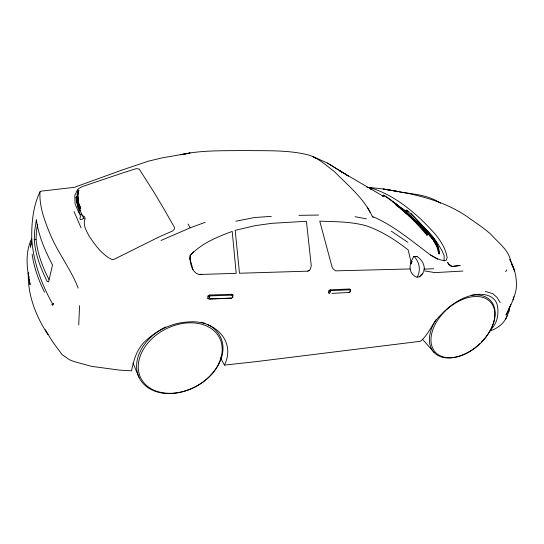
<?xml version="1.0" encoding="UTF-8"?>
<svg xmlns="http://www.w3.org/2000/svg" width="544" height="544" viewBox="0 0 544 544"><rect width="100%" height="100%" fill="white"/><g stroke="black" fill="none" stroke-linecap="round" stroke-linejoin="round"><path stroke-width="0.82" d="M31.736 238.558C31.525 222.673 33.055 206.305 39.998 191.808L40.909 191.175L74.283 187.347L121.421 170.279L148.274 161.201L162.275 157.842L190.114 153.007L183.716 154.292M79.567 305.674L78.73 324.972M34.292 239.707L34.646 230.989L36.38 219.654C38.468 235.749 45.104 250.73 52.503 265.016L48.572 281.908L47.042 281.255C40.712 268.226 35.136 254.306 34.292 239.707L36.074 239.455L36.428 231.601L37.482 224.522M78.22 194.351L78.737 190.189L77.744 193.916L77.942 198.485L78.703 203.17L80.804 208.345L80.118 208.787L77.642 203.109L77.445 196.432M509.667 306.544L509.334 310.706L505.498 319.539M190.312 261.555L190.053 255.714C200.974 243.569 217.124 236.953 232.213 231.418L236.191 273.34L199.267 274.475C191.434 272.734 189.931 262.398 190.046 255.707L193.637 251.736M232.635 297.316L232.757 296.16L231.894 295.154L231.962 294.29L209.413 295.032L208.005 295.984L207.754 298.221L208.957 299.098L231.54 298.2L232.907 297.208M231.581 298.064L209.698 298.901L209.086 298.2L210.038 295.868L231.894 295.154M51.734 304.599L52.666 305.374L53.373 303.43L53.115 304.477L52.496 303.844C41.358 283.818 33.3 261.875 31.776 238.864L30.444 247.234L31.287 243.182M78.016 192.352L78.316 190.74L78.968 190.318M329.419 293.522L328.474 292.76L328.896 290.748L330.194 289.864L349.67 288.986L350.615 289.694L350.146 291.802L349.058 292.42M350.615 289.694L350.377 290.768L349.629 289.816L330.847 290.646L329.902 292.801L328.474 292.76M39.998 191.808C39.154 206.074 44.418 220.15 49.756 233.213C57.508 252.382 70.761 268.831 78.152 288.068M424.34 269.341C424.524 264.037 421.423 259.23 417.003 256.489L413.8 256.557C409.387 263.67 407.408 272.524 416.337 277.039L419.478 276.835L422.756 273.544L423.565 271.599M508.633 308.57L507.851 311.8L505.974 314.928C510.204 306.904 514.1 298.69 516.093 289.775C517.419 279.609 514.923 268.416 509.81 259.536L510.884 262.004C509.13 250.07 498.297 242.842 491.014 234.43C484.636 228.691 477.53 223.924 470.465 219.014C445.278 200.301 413.671 193.664 383.241 189.033L396.256 191.216L382.527 188.904L370.151 187.524M350.146 291.802L348.901 292.482L331.962 293.386M513.012 299.832L513.794 296.643M444.067 260.943L444.156 255.585L441.735 250.131L437.322 242.964L432.004 235.906L419.397 222.673M78.737 190.189L78.084 190.611L77.078 194.337L77.275 198.914M370.729 189.659L371.219 188.102C390.082 193.759 406.361 205.897 420.716 219.055C431.569 230.003 444.591 241.774 447.168 257.706L446.128 260.365C440.32 261.208 435.316 257.489 430.46 254.939C411.774 241.08 393.91 225.556 372.286 216.39C363.936 198.172 347.929 185.436 334.206 171.428C325.7 165.056 317.472 157.168 306.864 154.55C286.307 149.777 264.942 150.933 243.977 150.525C222.795 150.872 201.232 150.049 180.438 154.768M232.757 296.16L233.138 295.059L231.962 294.29M509.368 308.169L510.802 304.463M490.457 329.82C497.447 323.83 499.297 312.95 497.06 304.293C494.095 295.079 483.283 293.304 474.898 294.705C461.074 297.085 449.392 305.626 440.055 315.731C432.12 323.177 428.924 334.308 420.471 341.265L255.925 361.651L224.475 365.112C236.402 340.51 213.819 319.804 189.292 321.905C172.747 322.422 157.291 330.031 145.248 341.122C136.857 349.139 133.695 359.917 131.553 370.838L119.517 370.117L91.501 366.336L74.066 361.57L69.55 359.802L62.125 354.654L52.571 341.72L45.336 329.718M507.396 315.071C504.839 322.959 497.855 328.426 490.13 330.861M31.674 238.687C24.63 253.048 27.071 269.647 30.09 284.75L29.288 279.181M427.278 234.736L426.666 234.083L426.394 234.593L427.006 235.246L427.278 234.736L420.451 226.358M505.634 271.742L506.709 269.899M433.248 238.415L425.442 230.846L417.887 222.183L418.411 222.02C426.544 231.492 438.573 240.101 439.579 253.518L439.266 254.041L438.634 253.368L438.947 252.844L437.77 246.065L433.248 238.415L426.265 230.255M417.173 277.243C421.008 270.613 419.58 261.936 414.154 256.55L413.8 256.557M382.663 196.425L383.54 195.133L388.015 197.785L397.045 204.673L417.207 222.163L416.248 222.666L408.265 215.213M410.938 263.201L412.264 261.365M409.034 211.8L406.286 210.1L405.321 211.392L405.892 212.534M405.783 211.65L406.749 210.365M309.4 270.273L310.488 269.049L311.263 265.581L306.415 221.286L271.932 223.312L255.088 225.665L235.192 230.343L239.489 273.244L307.829 271.164L309.4 270.273L307.829 271.157M76.622 196.853L79.791 209.943L83.586 218.056L82.668 219.076L80.553 219.66L79.818 218.464L80.464 216.526L76.371 200.43L76.051 197.2L76.622 196.853L77.282 197.22L77.52 198.859M419.478 276.835L422.756 273.544M79.846 208.468L80.532 208.026L78.214 202.735L77.942 198.485M77.282 197.22L76.711 197.567L76.051 197.2M415.698 222.04L416.656 221.537L417.207 222.163M435.662 242.882L436.689 242.4L433.33 237.667L410.808 212.969M161.031 240.462L190.278 227.786L205.149 222.346M421.056 227.011L405.742 211.616L396.338 204.843L395.835 205.034C407.708 213.479 417.493 224.318 427.006 235.246M396.44 205.673L396.943 205.482L406.252 212.167L414.018 219.688L417.146 223.666M417.887 222.183L418.499 222.843L419.023 222.68L418.411 222.02M235.824 221.204L254.361 217.559L271.279 216.342M199.267 274.475L201.804 274.237M462.896 271.055L434.867 272.612L423.354 270.688M423.681 269.158L433.704 268.736M410.115 268.96L335.512 270.851L332.921 268.682L331.956 266.642L319.743 221.136C335.519 221.789 351.594 221.496 366.88 226.012C382.01 231.282 395.549 240.122 408.143 249.88L411.482 263.935M414.154 256.55L417.003 256.489M207.754 298.221L209.086 298.2M298.982 215.336L318.56 215.057M396.086 191.563L397.664 191.746M399.235 191.93C413.304 194.113 428.352 194.874 440.49 203.211M355.076 216.702L366.452 218.844M371.219 188.102L366.833 187.143M429.882 235.933L432.358 238.007L430.073 235.538M485.248 291.407L492.844 293.706L497.073 297.439L500.12 302.566M313.881 157.019L327.44 163.064L348.35 175.97L327.44 163.064M81.07 214.581L84.599 216.804L85.156 218.45C82.627 224.692 86.088 230.268 88.944 235.79C95.03 244.882 101.966 254.782 112.084 259.604L114.138 259.284L159.14 236.905L172.72 230.921L174.434 228.942L174.454 227.412L165.022 210.834L154.782 193.542L139.23 169.062L136.694 168.626L135.136 168.987L123.005 172.815L82.192 186.64L78.594 188.659L77.642 189.441L74.773 195.622L75.092 203.844L79.002 213.166L80.43 214.282M383.989 196.663L339.544 170.714L342.305 172.652M430.46 254.939L437.641 259.243M392.523 201.77L406.144 211.188M391.245 231.112L407.776 242.284M416.656 221.537L395.889 203.884L383.54 195.133M414.174 219.756L416.894 221.748M401.091 209.107L408 214.826M410.203 216.254L412.835 218.28M328.896 290.748L330.133 291.72M208.005 295.984L209.222 296.997M395.889 203.884L400.221 207.849M401.458 208.984L407.028 214.078M406.286 210.1C417.275 219.96 427.774 230.629 436.689 242.4M429.223 233.6L433.33 237.667M396.338 204.843L396.943 205.482M438.947 252.844L439.579 253.518M406.252 212.167L408.36 214.554M409.938 216.349L410.992 217.539M418.499 222.843L432.813 239.238L437.77 246.065M422.552 339.279L434.316 352.696M426.136 231.547L427.7 233.342M429.264 235.13L433.432 239.904L437.131 246.595M330.194 289.864L330.847 290.646M431.576 237.782L435.105 242.236M83.586 218.056L84.157 218.797M209.413 295.032L210.038 295.868M188.013 224.074L190.278 227.786M47.913 334.621C35.904 316.22 27.35 294.583 28.336 272.299M220.408 357.775L224.475 365.112M432.813 239.238L436.92 246.67L438.634 253.368M367.302 207.169L370.131 212.418M48.926 279.432C42.568 266.948 37.393 253.484 36.074 239.455M81.063 227.827L74.045 211.562M44.52 292.196C38.536 280.221 34.034 267.471 32.123 254.191M433.867 239.081L435.207 242.08M435.873 243.583L437.206 246.588M133.015 363.127L139.046 377.42M77.955 203.633L78.574 205.108M79.193 206.584L80.118 208.787M192.977 269.613L189.842 258.264M76.371 200.43L78.424 208.556M79.608 208.257L80.158 210.582M78.703 203.17L77.744 193.916M28.825 275.998L29.056 277.59M31.328 241.182L31.402 243.236M313.092 156.502A544.571 247.894 -1.5 0 1 315.86 158.522M372.266 216.199A544.571 247.894 -1.5 0 1 373.15 217.586M471.274 295.297A38.352 24.562 -42.1 0 1 494.646 308.577A38.352 24.562 -42.1 0 1 481.488 342.033M479.828 343.672A38.352 24.562 -42.1 0 1 437.995 355.477A38.352 24.562 -42.1 0 1 436.206 319.416M207.305 324.414A45.465 33.395 -27.4 0 1 207.529 378.406A45.465 33.395 -27.4 0 1 142.202 382.405A45.465 33.395 -27.4 0 1 165.682 326.964M201.205 322.259A45.465 33.395 -27.4 0 1 205.061 323.476M460.061 265.492L452.424 266.458L449.045 264.425L447.535 262.249L448.718 264.377L450.228 265.873L451.812 266.526L460.061 265.492M513.346 267.682L511.244 263.106L514.672 271.136L513.346 267.682M462.074 355.273A37.271 23.848 -42.1 0 0 490.96 302.6A37.271 23.848 -42.1 0 0 435.662 323.49A37.271 23.848 -42.1 0 0 462.074 355.273M169.925 393.326A44.193 32.436 -27.4 0 0 220.606 340.32A44.193 32.436 -27.4 0 0 150.117 340.558A44.193 32.436 -27.4 0 0 169.925 393.326"/></g></svg>
